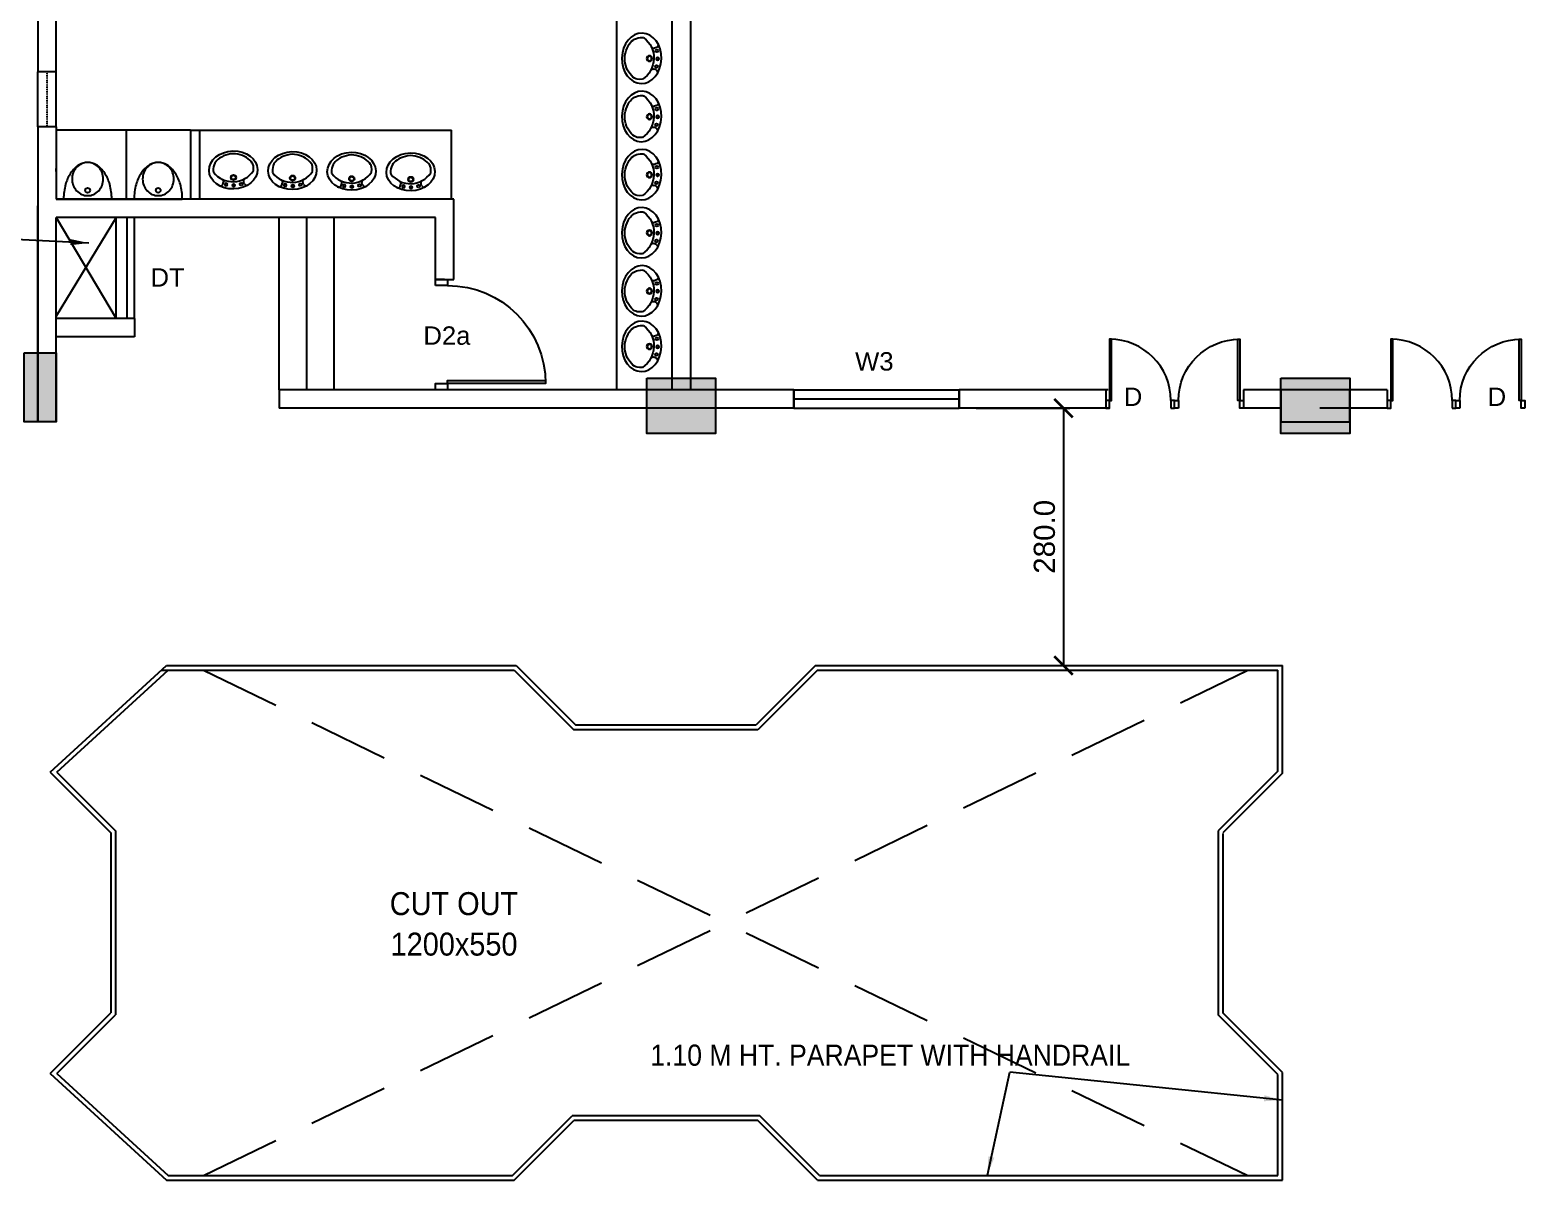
# Model space of a CAD drawing. Extents: x 53439 to 79867, y -144071 to -73305.
# Drawn here: x 64594 to 66213, y -84230 to -82978 of the extents above; entities that cross this region are included whole.
import ezdxf

# ---------------------------------------------------------------- set-up
doc = ezdxf.new("R2010")
doc.units = 0
doc.header["$LTSCALE"] = 0.1
doc.header["$MEASUREMENT"] = 0
doc.header["$PDMODE"] = 35
doc.header["$PDSIZE"] = -0.8
doc.linetypes.add('HIDDEN', pattern=[0.375, 0.25, -0.125])
doc.layers.get('0').update_dxf_attribs({"linetype": 'CONTINUOUS'})
doc.layers.get('DEFPOINTS').update_dxf_attribs({"linetype": 'CONTINUOUS'})
for name, color, linetype in [('COR_HA', 40, 'CONTINUOUS'), ('DOOR', 30, 'CONTINUOUS'), ('HAT', 253, 'CONTINUOUS'), ('LAYER4', 130, 'CONTINUOUS'), ('SANI', 4, 'CONTINUOUS'), ('TEXT', 7, 'CONTINUOUS'), ('THIN_HA', 253, 'CONTINUOUS'), ('WALL', 6, 'CONTINUOUS'), ('WIN', 102, 'CONTINUOUS')]:
    doc.layers.add(name, color=color, linetype=linetype)
doc.styles.add('1MM', font='arial.ttf')
doc.styles.add('DIM', font='arial.ttf', dxfattribs={"width": 0.7, "height": 1})
doc.styles.add('DUTCH', font='arial.ttf')
doc.dimstyles.new('KRI', dxfattribs={"dimtxt": 23, "dimasz": 20, "dimexe": 7, "dimexo": 0, "dimgap": 9, "dimtad": 1, "dimdec": 1, "dimzin": 1, "dimtxsty": '1MM', "dimblk": 'ARCHTICK', "dimcen": 0.5, "dimclrd": 252, "dimclre": 252, "dimclrt": 7, "dimaunit": 1, "dimadec": 8, "dimazin": 3, "dimtfac": 1, "dimtdec": 1, "dimtmove": 0, "dimatfit": 3})

# ---------------------------------------------------------------- blocks, each defined once
blk = doc.blocks.new('_ARCHTICK')
at = {"layer": 'WALL', "color": 0, "const_width": 0.15}
blk.add_lwpolyline([(-0.5, -0.5), (0.5, 0.5)], dxfattribs=at)
blk = doc.blocks.new('*D322')
at = {"layer": 'DEFPOINTS', "color": 0, "linetype": 'CONTINUOUS', "ltscale": 0.1}
for p in [(65623.5, -83390, 0), (65623.5, -83670, 3), (65718.4, -83670)]:
    blk.add_point(p, dxfattribs=at)
at = {"layer": 'LAYER4', "color": 252, "linetype": 'CONTINUOUS', "ltscale": 0.1}
for p, q in [((65623.5, -83390), (65725.4, -83390)), ((65718.4, -83390), (65718.4, -83670)), ((65623.5, -83670), (65725.4, -83670))]:
    blk.add_line(p, q, dxfattribs=at)
at = {"layer": 'LAYER4', "color": 252, "linetype": 'CONTINUOUS', "ltscale": 0.1, "xscale": 20, "yscale": 20, "zscale": 20}
for p, rotation in [((65718.4, -83390), 90), ((65718.4, -83670), 270)]:
    blk.add_blockref('_ARCHTICK', p, dxfattribs=dict(at, rotation=rotation))
at = {"layer": 'LAYER4', "color": 7, "linetype": 'CONTINUOUS', "ltscale": 0.1, "insert": (65697.7, -83530), "char_height": 23, "attachment_point": 5, "rotation": 90, "style": '1MM'}
blk.add_mtext('280.0', dxfattribs=at)
blk = doc.blocks.new('YTTU')
at = {"layer": 'THIN_HA', "linetype": 'CONTINUOUS', "ltscale": 0.1}
blk.add_hatch(color=2, dxfattribs=at).paths.add_polyline_path([(-6879.58, -1156.369), (-6878.83, -1156.369), (-6878.83, -1156.969), (-6879.58, -1156.969)])
at = {"layer": 'THIN_HA', "color": 2, "linetype": 'CONTINUOUS', "ltscale": 0.1}
blk.add_lwpolyline([(-6879.58, -1156.369), (-6878.83, -1156.369), (-6878.83, -1156.969), (-6879.58, -1156.969)], close=True, dxfattribs=at)
blk = doc.blocks.new('HYTYH')
at = {"layer": 'THIN_HA', "linetype": 'CONTINUOUS', "ltscale": 0.1}
blk.add_hatch(color=2, dxfattribs=at).paths.add_polyline_path([(-6882.405, -1144.844), (-6882.055, -1144.844), (-6882.055, -1145.594), (-6882.405, -1145.594)])
at = {"layer": 'THIN_HA', "color": 2, "linetype": 'CONTINUOUS', "ltscale": 0.1}
blk.add_lwpolyline([(-6882.405, -1144.844), (-6882.055, -1144.844), (-6882.055, -1145.594), (-6882.405, -1145.594)], close=True, dxfattribs=at)
at = {"layer": 'THIN_HA', "color": 2, "linetype": 'CONTINUOUS'}
for p in [(3.95, 11.25), (10.85, 11.25)]:
    blk.add_blockref('YTTU', p, dxfattribs=at)
blk = doc.blocks.new('A$C764D24B9')
at = {"layer": 'DOOR'}
for points in [[(0.056, 0.111), (0.083, 0.111), (0.083, 1), (0.056, 1)], [(0, 0), (0.056, 0), (0.056, 0.111), (0, 0.111)], [(0.944, 0), (1, 0), (1, 0.111), (0.944, 0.111)]]:
    blk.add_lwpolyline(points, close=True, dxfattribs=at)
blk.add_arc((0.056, 0.111), 0.889, 0, 90, dxfattribs=at)
blk = doc.blocks.new('UR1P')
at = {"layer": 'SANI'}
for points in [[(-29.7, 0, 0.066402), (-27.3, -18, 0.078959), (-21, -32, 0.107161), (-10.6, -42.2, 0.141785), (0, -45.2, 0.141785), (10.6, -42.2, 0.107161), (21, -32, 0.078959), (27.3, -18, 0.066402), (29.7, 0)], [(0, -45.2, 0.104192), (7.3, -43.7, 0.100673), (13.6, -39.2, 0.096065), (17.8, -32.6, 0.093043), (19.3, -24.7, 0.093043), (17.8, -16.8, 0.096065), (13.6, -10.2, 0.100673), (7.3, -5.7, 0.104192), (0, -4.2, 0.104192), (-7.3, -5.7, 0.100673), (-13.6, -10.2, 0.096065), (-17.8, -16.8, 0.093043), (-19.3, -24.7, 0.093043), (-17.8, -32.6, 0.096065), (-13.6, -39.2, 0.100673), (-7.3, -43.7, 0.104192)]]:
    blk.add_lwpolyline(points, format="xyb", close=True, dxfattribs=at)
blk.add_circle((0, -10.8), 2.97, dxfattribs=at)
blk = doc.blocks.new('WB5')
at = {"layer": 'DOOR'}
for p, q in [((4.7, 11.3), (6.8, 10.5)), ((5.3, -11), (7.3, -10.1))]:
    blk.add_line(p, q, dxfattribs=at)
for points in [[(2.4, 0.1, 1), (5, 0.1, 1)], [(3.2, 7.9, 1), (5.9, 7.9, 1)], [(3.6, -7.7, -1), (6.3, -7.6, -1)]]:
    blk.add_lwpolyline(points, format="xyb", close=True, dxfattribs=at)
for centre, radius in [((3.7, 0.1), 1.32), ((11.8, 0.3), 2.73), ((11.8, 0.3), 2.19)]:
    blk.add_circle(centre, radius, dxfattribs=at)
for centre, radius, start, end in [((5.6, 13.6), 2.49, 151.6403, 249.4649), ((32.6, 0.8), 25.2, 127.6693, 236.45), ((18.2, 19.4), 1.66, 91.5976, 127.6693), ((7.7, 12.8), 2.49, 249.4649, 334.3015), ((6.3, -13.3), 2.49, 113.4041, 211.2287), ((8.3, -12.4), 2.49, 28.5675, 113.4041)]:
    blk.add_arc(centre, radius, start, end, dxfattribs=at)
blk.add_ellipse((19.5, 0.5), major_axis=(-0.6, 24.9), ratio=0.783308, dxfattribs=at)
blk.add_open_spline([(18.7, -20.2), (23.5, -20.6), (25, -20), (30.8, -16.4), (34.3, -10.8), (37.3, 2.3), (34.9, 9.5), (28.9, 18.7), (25, 21.3), (18.2, 21.1)], degree=3, knots=[3.262053, 3.262053, 3.262053, 3.262053, 3.577225, 3.577225, 4.479784, 4.479784, 5.382343, 5.382343, 6.141594, 6.141594, 6.141594, 6.141594], dxfattribs=at)

msp = doc.modelspace()

# ---------------------------------------------------------------- hatches: boundary and pattern name
at = {"layer": 'LAYER4', "linetype": 'CONTINUOUS', "ltscale": 0.1}
msp.add_hatch(color=7, dxfattribs=at).paths.add_polyline_path([(65954.89, -83369.99), (65954.89, -83404.99), (66029.89, -83404.99), (66029.89, -83369.99)])

# ---------------------------------------------------------------- linework, layer by layer
at = {"layer": 'COR_HA', "linetype": 'CONTINUOUS', "ltscale": 0.1}
for p, q in [((65424.89, -83369.99), (65424.89, -83389.99)), ((65604.89, -83369.99), (65604.89, -83389.99))]:
    msp.add_line(p, q, dxfattribs=at)
at = {"layer": 'LAYER4', "linetype": 'CONTINUOUS', "ltscale": 0.1}
for p, q in [((65232.47, -83369.99, 2.38), (65232.39, -82724.99, 0)), ((64768.39, -83087.49, 0), (64622.42, -83087.49)), ((64698.39, -83087.49, 0), (64698.39, -83162.49, 0)), ((64778.39, -83087.49, 12.15), (65052.39, -83087.49, 0)), ((65052.39, -83162.49, 0), (65052.39, -83087.49, 0)), ((64699.14, -83182.49, 0), (64699.14, -83262.49, 0)), ((64699.14, -83182.49, 0), (64699.14, -83292.49, 0)), ((64615.66, -83786.02), (64742.25, -83669.99)), ((64742.25, -83669.99, -0.14), (65122.8, -83669.99, 1.35)), ((65122.8, -83669.99, 0.95), (65187.8, -83734.99, 0.95)), ((65448.65, -83669.99, 0.95), (65383.65, -83734.99, 0.95)), ((65448.65, -83669.99, 0.95), (65956.63, -83669.99, 4.63)), ((65956.63, -83787.07, 4.63), (65956.63, -83669.99, 4.63)), ((64622.89, -83786.17), (64744.2, -83674.99)), ((64736.8, -83674.99, -0.17), (65120.72, -83674.99, 1.34)), ((65120.72, -83674.99, 0.95), (65185.72, -83739.99, 0.95)), ((65450.72, -83674.99, 0.95), (65385.72, -83739.99, 0.95)), ((65450.72, -83674.99, 0.95), (65951.63, -83674.99, 4.63)), ((65951.63, -83784.99, 4.63), (65951.63, -83674.99, 4.63)), ((65383.65, -83734.99, 0.95), (65187.8, -83734.99, 0.95)), ((65385.72, -83739.99, 0.95), (65185.72, -83739.99, 0.95)), ((64615.66, -83786.02, 1.91), (64681.71, -83852.07, 1.91)), ((64622.89, -83786.17, 1.91), (64686.71, -83849.99, 1.91)), ((65951.63, -83784.99, 4.63), (65886.63, -83849.99, 4.63)), ((65956.63, -83787.07, 4.63), (65891.63, -83852.07, 4.63)), ((64686.71, -83849.99, 0), (64686.71, -84049.99)), ((65886.63, -83849.99, 4.63), (65886.63, -84049.99, 4.63)), ((64681.71, -83852.07, 0), (64681.71, -84047.92)), ((65891.63, -83852.59, 4.63), (65891.63, -84047.92, 4.63)), ((64615.66, -84113.97, 1.91), (64681.71, -84047.92, 1.91)), ((64622.89, -84113.82, 1.91), (64686.71, -84049.99, 1.91)), ((65951.63, -84114.99, 4.63), (65886.63, -84049.99, 4.63)), ((65956.63, -84112.92, 4.63), (65891.63, -84047.92, 4.63)), ((64615.66, -84113.97), (64742.25, -84229.99)), ((64622.89, -84113.82), (64744.2, -84224.99)), ((65951.63, -84224.99, 4.63), (65951.63, -84114.99, 4.63)), ((65956.63, -84229.99, 4.63), (65956.63, -84112.92, 4.63)), ((65118.65, -84224.99, 2.81), (65183.65, -84159.99, 2.81)), ((65120.72, -84229.99, 2.81), (65185.72, -84164.99, 2.81)), ((65387.8, -84159.99, 0.95), (65183.65, -84159.99, 2.81)), ((65385.72, -84164.99, 0.95), (65185.72, -84164.99, 2.81)), ((65450.72, -84229.99, 0.95), (65385.72, -84164.99, 0.95)), ((65452.8, -84224.99, 0.95), (65387.8, -84159.99, 0.95)), ((64742.25, -84229.99, 0.18), (65120.72, -84229.99, 2.81)), ((64744.2, -84224.99, -0.29), (65118.65, -84224.99, 2.81)), ((65450.72, -84229.99, 0.95), (65956.63, -84229.99, 4.63)), ((65452.8, -84224.99, 0.95), (65951.63, -84224.99, 4.63))]:
    msp.add_line(p, q, dxfattribs=at)
at = {"layer": 'LAYER4', "color": 1, "linetype": 'HIDDEN', "ltscale": 3500}
for p, q in [((64782.39, -84224.99), (65919.06, -83674.99, 1.91)), ((64782.39, -83674.99), (65919.06, -84224.99, 1.91))]:
    msp.add_line(p, q, dxfattribs=at)
at = {"layer": 'LAYER4', "linetype": 'CONTINUOUS', "ltscale": 0.1}
for points in [[(64687.39, -83182.49), (64622.39, -83289.99)], [(64622.39, -83182.49), (64687.39, -83292.49)], [(64687.39, -83182.49), (64622.39, -83289.99)], [(64622.39, -83182.49), (64687.39, -83292.49)]]:
    msp.add_lwpolyline(points, dxfattribs=at)
at = {"layer": 'LAYER4', "color": 7, "linetype": 'CONTINUOUS', "ltscale": 0.1}
msp.add_lwpolyline([(65954.89, -83369.99), (65954.89, -83404.99), (66029.89, -83404.99), (66029.89, -83369.99)], close=True, dxfattribs=at)
at = {"layer": 'WALL', "linetype": 'CONTINUOUS', "ltscale": 0.1}
for p, q in [((65312.39, -82349.99, 0), (65312.39, -83369.99, 0)), ((65312.39, -82349.99, 0), (65312.39, -83369.99, 0)), ((65292.39, -83369.99, 0), (65292.39, -82724.99)), ((64602.42, -82959.39), (64602.43, -83023.96)), ((64622.42, -83023.96), (64622.39, -82962.17, 0)), ((64622.42, -83083.96), (64622.42, -83129.31)), ((64622.42, -83083.96), (64622.42, -83086.73)), ((64768.39, -83087.49, 0), (64768.39, -83162.49, 0)), ((64768.39, -83087.49, 0), (64768.39, -83162.49, 0)), ((64768.39, -83087.49, 0), (64778.39, -83087.49, 12.15)), ((64778.39, -83087.49, 12.15), (64778.39, -83162.49, 0)), ((64622.39, -83132.49), (64622.39, -83129.31)), ((64622.39, -83132.49), (64622.39, -83129.31)), ((64622.42, -83129.31), (64622.4, -83162.49)), ((64707.39, -83162.49), (64622.39, -83162.49)), ((64622.4, -83162.49), (64707.39, -83162.49)), ((65054.89, -83162.49, 0), (64707.39, -83162.49)), ((65054.89, -83249.99, 0), (65054.89, -83162.49, 0)), ((64707.39, -83182.49, 0), (64622.39, -83182.49, 0)), ((64622.39, -83404.99, 0), (64622.39, -83182.49, 0)), ((64707.39, -83182.49), (64622.39, -83182.49)), ((64707.39, -83182.49, 0), (64687.39, -83182.49, 0)), ((64707.39, -83292.49, 0), (64707.39, -83182.49, 0)), ((64707.39, -83292.49), (64707.39, -83182.49)), ((65034.89, -83182.49, 0), (64707.39, -83182.49)), ((64707.39, -83292.49, 0), (64707.39, -83182.49, 0)), ((64707.39, -83292.49, 0), (64707.39, -83182.49, 0)), ((64864.89, -83369.99, 0), (64864.89, -83182.49, 0)), ((64894.89, -83369.99, 0), (64894.89, -83182.49, 0)), ((64924.89, -83369.99, 0), (64924.89, -83182.49, 0)), ((65034.89, -83249.99, 0), (65034.89, -83182.49, 0)), ((64622.39, -83404.99), (64622.39, -83199.99)), ((65292.39, -83369.99, 0), (65292.39, -83189.99, 0)), ((65044.89, -83249.99, 0), (65034.89, -83249.99, 0)), ((65034.89, -83249.99, 0), (65054.89, -83249.99)), ((64707.39, -83292.49, 0), (64622.39, -83292.49, 0)), ((64707.39, -83292.49, 0), (64622.39, -83292.49, 0)), ((64707.39, -83292.49), (64707.39, -83312.49)), ((65342.39, -83369.99), (64864.89, -83369.99, 0)), ((65342.39, -83369.99, 0), (64864.89, -83369.99)), ((65424.89, -83369.99), (65140.72, -83369.99)), ((65424.89, -83369.99), (65140.72, -83369.99)), ((65424.89, -83369.99), (65292.39, -83369.99)), ((65424.89, -83369.99), (65292.39, -83369.99)), ((65424.89, -83369.99), (65292.39, -83369.99)), ((65424.89, -83369.99, 0), (65342.39, -83369.99)), ((65424.89, -83369.99, 0), (65342.39, -83369.99)), ((65424.89, -83369.99), (65342.39, -83369.99)), ((65424.89, -83369.99), (65424.89, -83389.99)), ((65620.72, -83369.99), (65604.89, -83369.99)), ((65620.72, -83369.99), (65604.89, -83369.99)), ((65620.72, -83369.99), (65604.89, -83369.99)), ((65620.72, -83369.99), (65604.89, -83369.99)), ((65764.33, -83369.99, 0), (65604.89, -83369.99)), ((65620.72, -83369.99), (65604.89, -83369.99)), ((65620.72, -83369.99), (65604.89, -83369.99)), ((65620.72, -83369.99), (65604.89, -83369.99)), ((65620.72, -83369.99), (65604.89, -83369.99)), ((65604.89, -83389.99), (65604.89, -83369.99)), ((65734.89, -83369.99), (65640.72, -83369.99)), ((65766.97, -83369.99), (65640.72, -83369.99)), ((65734.89, -83369.99), (65640.72, -83369.99)), ((65734.89, -83369.99), (65640.72, -83369.99)), ((65764.33, -83369.99, 0), (65764.33, -83389.99, 0)), ((65954.89, -83369.99, 0), (65914.33, -83369.99, 0)), ((65914.33, -83369.99, 0), (65914.33, -83389.99, 0)), ((65914.33, -83369.99, 0), (65914.33, -83389.99, 0)), ((66070.44, -83369.99), (65997.39, -83369.99)), ((66070.44, -83369.99), (66017.39, -83369.99)), ((66070.44, -83369.99), (66017.39, -83369.99)), ((66070.44, -83369.99, 0), (66070.44, -83389.99, 0)), ((66070.44, -83369.99, 0), (66070.44, -83389.99, 0)), ((65424.89, -83389.99), (64864.89, -83389.99, 0)), ((65424.89, -83389.99), (64864.89, -83389.99, 0)), ((65424.89, -83389.99), (65120.72, -83389.99)), ((65424.89, -83389.99), (65120.72, -83389.99)), ((65424.89, -83389.99), (65120.72, -83389.99)), ((65424.89, -83389.99), (65120.72, -83389.99)), ((65424.89, -83389.99), (65138.75, -83389.99)), ((65424.89, -83389.99), (65144.89, -83389.99)), ((65424.89, -83389.99), (65144.89, -83389.99)), ((65424.89, -83389.99), (65144.89, -83389.99)), ((65424.89, -83389.99), (65339.89, -83389.99)), ((65754, -83389.99), (65604.89, -83389.99)), ((65734.89, -83389.99), (65604.89, -83389.99)), ((65734.89, -83389.99), (65604.89, -83389.99)), ((65734.89, -83389.99), (65604.89, -83389.99)), ((65766.97, -83389.99), (65604.89, -83389.99)), ((65734.89, -83389.99), (65604.89, -83389.99)), ((65734.89, -83389.99), (65604.89, -83389.99)), ((65734.89, -83389.99), (65604.89, -83389.99)), ((65734.89, -83389.99), (65604.89, -83389.99)), ((65762.68, -83389.99), (65604.89, -83389.99)), ((65954.89, -83389.99), (65914.33, -83389.99)), ((66070.44, -83389.99), (65997.39, -83389.99))]:
    msp.add_line(p, q, dxfattribs=at)
at = {"layer": 'WALL', "linetype": 'CONTINUOUS', "ltscale": 0.1, "elevation": 0}
for points in [[(64622.42, -83023.96), (64602.42, -83023.96)], [(64622.42, -83083.96), (64602.42, -83083.96), (64602.39, -83404.99)], [(64864.89, -83369.99), (64864.89, -83389.99)], [(64864.89, -83369.99), (64864.89, -83389.99)]]:
    msp.add_lwpolyline(points, dxfattribs=at)
at = {"layer": 'WALL', "linetype": 'CONTINUOUS', "ltscale": 0.1}
for points in [[(64602.39, -83404.99), (64602.39, -83169.99)], [(64687.39, -83292.49), (64687.39, -83182.49)], [(64687.39, -83292.49), (64687.39, -83182.49)], [(64687.39, -83292.49), (64687.39, -83182.49)], [(64687.39, -83292.49), (64687.39, -83182.49)], [(64687.39, -83292.49), (64687.39, -83182.49)], [(64687.39, -83292.49), (64687.39, -83182.49)], [(64687.39, -83292.49), (64687.39, -83182.49)], [(64687.39, -83292.49), (64687.39, -83182.49)], [(64707.39, -83312.49), (64622.39, -83312.49)], [(64707.39, -83312.49), (64622.39, -83312.49)], [(65424.89, -83389.99), (65424.89, -83369.99)], [(65604.89, -83389.99), (65604.89, -83369.99)]]:
    msp.add_lwpolyline(points, dxfattribs=at)
at = {"layer": 'WIN'}
for p, q in [((65424.89, -83369.99), (65604.89, -83369.99)), ((65424.89, -83379.99), (65604.89, -83379.99)), ((65424.89, -83389.99), (65604.89, -83389.99))]:
    msp.add_line(p, q, dxfattribs=at)
at = {"layer": 'WIN', "color": 5, "elevation": 0}
for points in [[(64602.42, -83083.96), (64602.42, -83023.96)], [(64622.42, -83083.96), (64622.42, -83023.96)]]:
    msp.add_lwpolyline(points, dxfattribs=at)
at = {"layer": 'WIN', "color": 5, "linetype": 'HIDDEN', "elevation": 0}
msp.add_lwpolyline([(64612.42, -83083.96), (64612.42, -83023.96)], dxfattribs=at)

# ---------------------------------------------------------------- block references
at = {"layer": 'LAYER4', "linetype": 'CONTINUOUS', "ltscale": 0.1, "xscale": -1.102362208068371, "yscale": 1.102362204808742, "zscale": 1.102362204724407}
for p in [(65280.82, -83009.95), (65280.82, -83073.2), (65280.82, -83136.45), (65280.82, -83199.7, 0), (65280.82, -83262.95, 0), (65280.82, -83323.32, 0)]:
    msp.add_blockref('WB5', p, dxfattribs=at)
at = {"layer": 'LAYER4', "linetype": 'CONTINUOUS', "ltscale": 0.1}
for name, p, xscale, yscale, zscale, rotation in [('UR1P', (64656.52, -83162.49, 0), 0.8818897642195225, 0.8818897642195225, 0.8818897642195225, 180), ('UR1P', (64733.31, -83162.49, 0), 0.8818897642195225, 0.8818897642195225, 0.8818897642195225, 180), ('WB5', (64815.49, -83151.5), 1.058708661497803, 1.058708661497803, 1.058708661497803, 90), ('WB5', (64879.82, -83152.2, 0), 1.058708661497803, 1.058708661497803, 1.058708661497803, 90), ('WB5', (64944.16, -83152.91, 0), 1.058708661497803, 1.058708661497803, 1.058708661497803, 90), ('WB5', (65008.49, -83153.62, 0), 1.058708661497803, 1.058708661497803, 1.058708661497803, 90)]:
    msp.add_blockref(name, p, dxfattribs=dict(at, xscale=xscale, yscale=yscale, zscale=zscale, rotation=rotation))
at = {"layer": 'THIN_HA', "color": 2, "linetype": 'CONTINUOUS', "xscale": 100, "yscale": 100, "zscale": 100}
msp.add_blockref('HYTYH', (752827.85, 31154.42), dxfattribs=at)
at = {"layer": 'WALL', "linetype": 'CONTINUOUS', "ltscale": 0.1, "xscale": -120.0000000017608, "yscale": 120.0000000017608, "zscale": 120.0000000016363, "rotation": 270}
msp.add_blockref('A$C764D24B9', (65034.89, -83369.99), dxfattribs=at)
at = {"layer": 'WALL', "linetype": 'CONTINUOUS', "ltscale": 0.1, "extrusion": (0, 0, -1)}
for p, xscale, yscale, zscale in [((-65764.33, -83389.99, 0), -75.00000000116415, 75.0000000010914, -75.00000000116415), ((-66220.44, -83389.99, 0), 75.00000000116415, 75.00000000116415, -75.00000000109135)]:
    msp.add_blockref('A$C764D24B9', p, dxfattribs=dict(at, xscale=xscale, yscale=yscale, zscale=zscale))
at = {"layer": 'WALL', "linetype": 'CONTINUOUS', "ltscale": 0.1}
for p, xscale, yscale, zscale in [((65914.33, -83389.99, 0), -75.00000000116415, 75.0000000010914, 75.00000000109135), ((66070.44, -83389.99, 0), 75.00000000116415, 75.00000000116415, 75.00000000116415)]:
    msp.add_blockref('A$C764D24B9', p, dxfattribs=dict(at, xscale=xscale, yscale=yscale, zscale=zscale))

# ---------------------------------------------------------------- texts
at = {"style": 'DIM'}
for s, p in [('DT', (64724.91, -83257.76)), ('D2a', (65021.81, -83321.05, 0)), ('W3', (65491.6, -83349.09)), ('D', (65783.98, -83387.62, 0)), ('D', (66179.94, -83387.62, 0))]:
    msp.add_text(s, height=20, dxfattribs=at).set_placement(p)
at = {"layer": 'TEXT', "style": 'DUTCH', "width": 0.9}
for s, height, p in [('CUT OUT', 25, (64985.26, -83941.57, 0)), ('1200x550', 25, (64986.2, -83985.61, 0)), ('1.10 M HT. PARAPET WITH HANDRAIL', 23, (65268.74, -84105.45, 0))]:
    msp.add_text(s, height=height, dxfattribs=at).set_placement(p)

# ---------------------------------------------------------------- dimensions: what is measured, and where the dimension line sits
at = {"layer": 'LAYER4', "color": 120, "linetype": 'CONTINUOUS', "ltscale": 0.1}
dim = msp.add_linear_dim(base=(65718.45, -83669.99, 0), p1=(65623.5, -83389.99), p2=(65623.48, -83669.99, 3.02), angle=90, dimstyle='KRI', dxfattribs=at)
dim.commit()
dim.dimension.update_dxf_attribs({"geometry": '*D322', "text_midpoint": (65697.7, -83529.99, 0)})

# ---------------------------------------------------------------- leaders
at = {"layer": 'HAT', "color": 5, "linetype": 'CONTINUOUS', "ltscale": 0.1}
msp.add_leader([(64657.92, -83210.38), (64450.62, -83200.05)], dimstyle='KRI', override={"dimgap": 9, "dimtad": 0, "dimfxl": 0}, dxfattribs=at)
at = {"layer": 'WALL', "linetype": 'CONTINUOUS', "ltscale": 0.1}
for points in [[(65635.56, -84224.33, 2.3), (65659.94, -84112.32, 2.3)], [(65956.63, -84142.88, 4.63), (65659.94, -84112.32, 4.63)]]:
    msp.add_leader(points, dimstyle='KRI', override={"dimgap": 9, "dimtad": 0}, dxfattribs=at)

doc.saveas('drawing.dxf')
